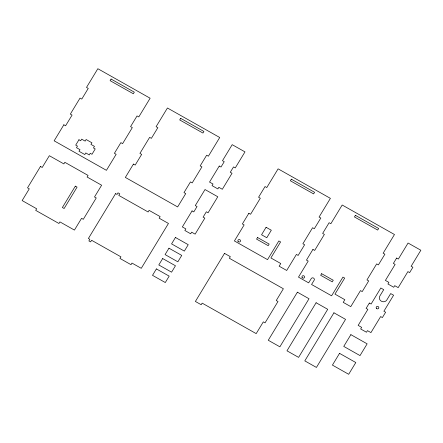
<?xml version="1.0" encoding="UTF-8"?>
<svg xmlns="http://www.w3.org/2000/svg" width="443" height="443" viewBox="0 0 443 443"><rect width="100%" height="100%" fill="white"/><g stroke="black" fill="none" stroke-linecap="round" stroke-linejoin="round"><path stroke-width="0.66" d="M63.858 124.799L54.146 140.819L106.425 170.328L116.138 154.308L114.394 153.322L120.867 142.64L122.611 143.626L132.324 127.601L130.58 126.615L137.053 115.933L138.797 116.919L150.127 98.224L97.842 68.715L86.512 87.409L88.257 88.395L81.783 99.077L80.039 98.091L70.332 114.117L72.071 115.097L65.597 125.784L63.858 124.799M40.474 166.474L27.527 187.838L29.271 188.823L22.15 200.574L36.675 208.769L35.7 210.375L58.941 223.488L59.91 221.888L74.435 230.083L81.556 218.333L83.295 219.313L96.242 197.949L94.503 196.969L101.624 185.218L87.099 177.023L88.068 175.417L64.833 162.304L63.864 163.904L49.339 155.709L42.218 167.46L40.474 166.474M111.071 79.048L110.102 80.654L133.337 93.766L134.307 92.166L111.071 79.048M78.954 139.767L75.714 145.11L77.459 146.096L76.484 147.696L79.973 149.662L78.998 151.268L84.807 154.546L85.781 152.94L89.264 154.912L90.239 153.306L91.978 154.291L95.217 148.948L93.473 147.968L94.448 146.362L90.959 144.396L91.928 142.796L86.119 139.517L85.15 141.118L81.667 139.152L80.692 140.752L78.954 139.767M75.332 186.149L62.385 207.512L64.124 208.498L77.076 187.129L75.332 186.149M115.595 193.613L88.401 238.478L89.857 239.303L88.882 240.903L90.627 241.884L91.596 240.283L120.933 256.84L119.964 258.446L131.001 264.676L131.97 263.07L141.267 268.32L168.456 223.455L159.164 218.205L160.133 216.605L149.097 210.375L148.123 211.975L118.79 195.418L119.76 193.818L118.015 192.832L117.046 194.433L115.595 193.613M133.448 164.076L125.358 177.427L177.637 206.936L185.733 193.585L183.989 192.6L190.462 181.918L192.207 182.904L201.919 166.878L200.175 165.898L206.648 155.216L208.393 156.196L219.722 137.502L167.437 107.998L156.108 126.687L157.852 127.673L151.379 138.354L149.634 137.374L139.922 153.394L141.666 154.38L135.193 165.062L133.448 164.076M180.666 118.331L179.697 119.931L202.933 133.044L203.902 131.444L180.666 118.331M156.396 268.918L152.514 275.33L165.294 282.545L169.176 276.133L156.396 268.918M162.681 258.551L158.793 264.964L171.574 272.174L175.461 265.767L162.681 258.551M168.966 248.185L165.078 254.592L177.859 261.807L181.746 255.401L168.966 248.185M175.45 237.481L171.568 243.888L184.349 251.103L188.231 244.691L175.45 237.481M192.057 210.907L182.35 226.932L185.833 228.898L184.864 230.498L190.673 233.777L191.642 232.176L195.13 234.142L204.838 218.122L203.099 217.136L206.333 211.793L208.077 212.778L217.79 196.758L205.009 189.543L195.297 205.569L197.041 206.549L193.801 211.892L192.057 210.907M219.252 166.042L209.539 182.067L213.022 184.033L212.053 185.634L217.862 188.912L218.831 187.311L222.32 189.277L232.032 173.257L230.288 172.272L233.522 166.928L235.266 167.914L244.979 151.888L232.198 144.678L222.486 160.698L224.23 161.684L220.991 167.028L219.252 166.042M224.518 253.385L195.385 301.456L201.194 304.734L202.163 303.134L256.187 333.623L263.308 321.873L265.047 322.853L277.994 301.489L276.255 300.509L283.376 288.758L229.352 258.269L230.327 256.663L224.518 253.385M248.855 213.266L242.382 223.948L244.126 224.928L234.413 240.953L267.528 259.642L278.857 240.948L280.596 241.933L270.889 257.953L280.762 263.53L279.145 266.199L286.699 270.463L296.406 254.437L298.15 255.423L304.623 244.741L302.879 243.755L312.592 227.735L314.336 228.715L320.81 218.034L319.065 217.053L330.395 198.359L278.115 168.849L266.786 187.544L265.041 186.558L258.568 197.24L260.312 198.226L250.6 214.246L248.855 213.266M291.339 179.182L290.37 180.783L313.605 193.901L314.58 192.295L291.339 179.182M257.544 237.52L256.575 239.126L268.192 245.682L269.161 244.076L257.544 237.52M266.082 227.287L261.553 234.768L266.78 237.719L271.315 230.238L266.082 227.287M312.93 249.426L306.456 260.113L308.201 261.093L298.488 277.119L308.655 282.856L311.246 278.581A1.672 1.556 17.7 0 1 313.506 278.066A1.672 1.556 17.7 0 1 314.148 280.22L311.562 284.495L331.602 295.808L342.932 277.113L344.676 278.093L334.963 294.119L344.837 299.695L343.22 302.364L350.773 306.628L360.48 290.602L362.224 291.588L368.698 280.906L366.959 279.921L376.666 263.895L378.411 264.881L384.884 254.199L383.14 253.213L394.469 234.519L342.19 205.015L330.86 223.704L329.116 222.724L322.642 233.406L324.387 234.391L314.674 250.411L312.93 249.426M297.397 292.186L268.264 340.257L279.882 346.814L309.015 298.743L297.397 292.186M355.419 215.348L354.444 216.948L377.68 230.061L378.654 228.461L355.419 215.348M321.618 273.685L320.649 275.286L332.267 281.848L333.236 280.242L321.618 273.685M316.103 302.746L286.97 350.812L298.588 357.374L327.72 309.303L316.103 302.746M333.939 312.808L304.806 360.879L316.424 367.435L345.557 319.364L333.939 312.808M369.362 303.045L366.123 308.383L367.867 309.369L358.154 325.389L361.643 327.36L360.668 328.961L366.477 332.239L367.452 330.639L370.935 332.604L380.648 316.579L382.392 317.565L385.626 312.226L383.882 311.241L393.594 295.215L390.693 293.576L386.805 299.989A4.015 3.732 17.7 0 1 381.379 301.223A4.015 3.732 17.7 0 1 379.834 296.051L383.721 289.644L380.814 288.005L371.107 304.025L369.362 303.045M396.618 258.07L393.378 263.413L395.123 264.399L385.41 280.419L388.899 282.385L387.924 283.991L393.733 287.269L394.707 285.663L398.191 287.634L407.903 271.609L409.648 272.595L412.882 267.251L411.137 266.271L420.85 250.245L408.069 243.03L398.357 259.055L396.618 258.07M339.543 353.353L332.422 365.104L348.685 374.285L355.807 362.535L339.543 353.353M350.873 334.659L343.751 346.409L360.015 355.585L367.136 343.84L350.873 334.659M302.148 277.578A1.34 1.246 17.7 0 0 304.452 277.573A1.34 1.246 17.7 0 0 303.206 275.696A1.34 1.246 17.7 0 0 302.148 277.578M238.074 241.413A1.34 1.246 17.7 0 0 240.377 241.407A1.34 1.246 17.7 0 0 239.131 239.53A1.34 1.246 17.7 0 0 238.074 241.413M376.351 308.228A1.34 1.246 17.7 0 0 378.654 308.289A1.34 1.246 17.7 0 0 377.475 306.379A1.34 1.246 17.7 0 0 376.351 308.228"/></g></svg>
